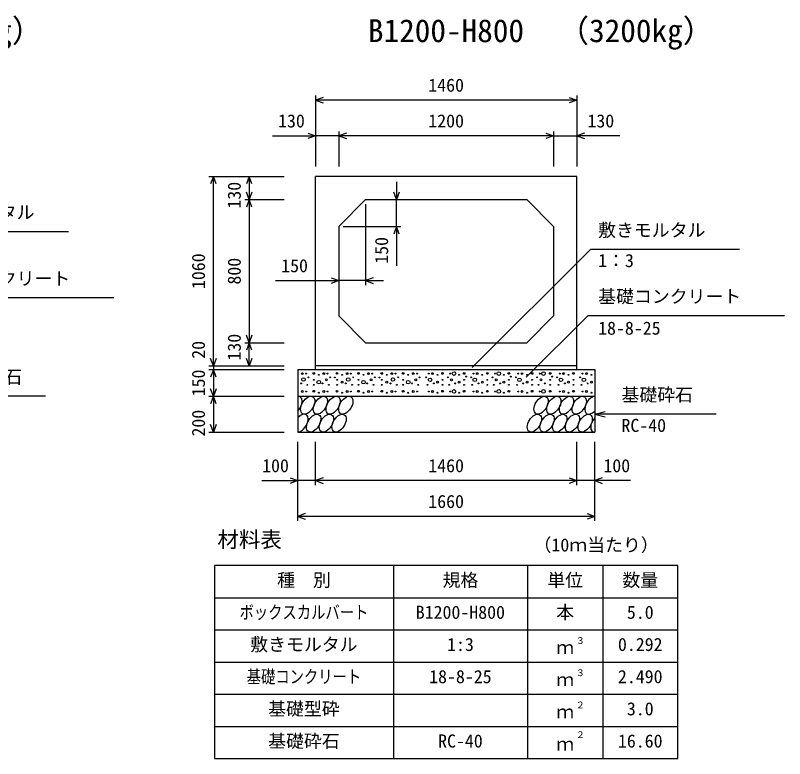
# Model space of a CAD drawing. Units: millimetres, scale not verified. Extents: x -50400 to 50400, y -17820 to 17820.
# Drawn here: x 8852 to 13152, y 765 to 4923 of the extents above; entities that cross this region are included whole.
import ezdxf
from ezdxf.enums import TextEntityAlignment as Align

# ---------------------------------------------------------------- set-up
doc = ezdxf.new("R2010")
doc.units = ezdxf.units.MM
doc.header["$LTSCALE"] = 60
for name, color, linetype, lineweight in [('0-0_DIM', 7, 'Continuous', 25), ('0-2_HATCH', 6, 'Continuous', 25), ('0-3_HYO', 3, 'Continuous', 25), ('0-4_HYO2', 4, 'Continuous', 25), ('0-5_OUTLINE', 3, 'Continuous', 25), ('0-7_TXT', 7, 'Continuous', 25)]:
    doc.layers.add(name, color=color, linetype=linetype, lineweight=lineweight)
doc.styles.add('ＭＳ ゴシック', font='')
doc.styles.get('ＭＳ ゴシック').set_extended_font_data('MS Gothic')

msp = doc.modelspace()

# ---------------------------------------------------------------- linework, layer by layer
at = {"layer": '0-0_DIM'}
for p, q in [((10529.98, 4473.78), (10529.98, 4076.89)), ((11989.98, 4473.78), (11989.98, 4076.89)), ((11989.98, 4448.78), (10529.98, 4448.78)), ((10659.98, 4273.78), (10659.98, 4076.89)), ((11859.98, 4273.78), (11859.98, 4076.89)), ((10289.24, 4248.78), (10529.98, 4248.78)), ((10659.98, 4248.78), (10529.98, 4248.78)), ((11859.98, 4248.78), (10659.98, 4248.78)), ((11859.98, 4248.78), (11989.98, 4248.78)), ((12230.73, 4248.78), (11989.98, 4248.78)), ((9933.88, 4021.89), (10354.98, 4021.89)), ((9958.88, 2961.89), (9958.88, 4021.89)), ((10158.88, 4021.89), (10158.88, 3891.89)), ((10982.46, 3991.89), (10982.46, 3891.89)), ((10133.88, 3891.89), (10354.98, 3891.89)), ((10158.88, 3891.89), (10158.88, 3091.89)), ((10982.46, 3741.89), (10982.46, 3891.89)), ((10809.98, 3866.89), (10809.98, 3413.87)), ((10684.98, 3741.89), (11007.46, 3741.89)), ((10982.46, 3741.89), (10982.46, 3521.01)), ((9148.89, 3712.83), (8316.48, 3712.83)), ((11406.2, 2952.55), (12066.48, 3612.83)), ((12898.89, 3612.83), (12066.48, 3612.83)), ((10305.88, 3438.87), (10659.98, 3438.87)), ((10809.98, 3438.87), (10659.98, 3438.87)), ((10809.98, 3438.87), (10909.98, 3438.87)), ((9401.62, 3342.22), (8302.07, 3342.22)), ((11708.01, 2898.16), (12052.07, 3242.22)), ((13151.62, 3242.22), (12052.07, 3242.22)), ((10133.88, 3091.89), (10354.98, 3091.89)), ((10158.88, 2961.89), (10158.88, 3091.89)), ((9933.88, 2961.89), (10354.98, 2961.89)), ((9933.88, 2941.89), (10354.98, 2941.89)), ((9958.88, 2961.89), (9958.88, 2941.89)), ((9958.88, 2941.89), (9958.88, 2791.89)), ((9019.79, 2791.89), (8339.98, 2791.89)), ((9933.88, 2791.89), (10354.98, 2791.89)), ((9958.88, 2791.89), (9958.88, 2591.89)), ((12089.98, 2691.89), (12147.94, 2707.42)), ((12769.79, 2691.89), (12089.98, 2691.89)), ((12089.98, 2691.89), (12147.94, 2676.36)), ((9933.88, 2591.89), (10354.98, 2591.89)), ((10429.98, 2095.28), (10429.98, 2536.89)), ((10529.98, 2295.28), (10529.98, 2536.89)), ((11989.98, 2295.28), (11989.98, 2536.89)), ((11989.98, 2295.28), (11989.98, 2536.89)), ((12089.98, 2095.28), (12089.98, 2536.89)), ((10230.44, 2320.28), (10429.98, 2320.28)), ((10529.98, 2320.28), (10429.98, 2320.28)), ((11989.98, 2320.28), (10529.98, 2320.28)), ((12089.98, 2320.28), (11989.98, 2320.28)), ((12289.53, 2320.28), (12089.98, 2320.28)), ((12089.98, 2120.28), (10429.98, 2120.28))]:
    msp.add_line(p, q, dxfattribs=at)
for points in [[(10572.27, 4464.17), (10529.98, 4448.78), (10572.27, 4433.39)], [(11947.7, 4464.17), (11989.98, 4448.78), (11947.7, 4433.39)], [(10487.7, 4264.17), (10529.98, 4248.78), (10487.7, 4233.39)], [(10702.27, 4264.17), (10659.98, 4248.78), (10702.27, 4233.39)], [(11817.7, 4264.17), (11859.98, 4248.78), (11817.7, 4233.39)], [(12032.27, 4264.17), (11989.98, 4248.78), (12032.27, 4233.39)], [(9974.27, 3979.6), (9958.88, 4021.89), (9943.49, 3979.6)], [(10174.27, 3979.6), (10158.88, 4021.89), (10143.49, 3979.6)], [(10174.27, 3934.17), (10158.88, 3891.89), (10143.49, 3934.17)], [(10997.85, 3934.17), (10982.46, 3891.89), (10967.07, 3934.17)], [(10174.27, 3849.6), (10158.88, 3891.89), (10143.49, 3849.6)], [(10997.85, 3699.6), (10982.46, 3741.89), (10967.07, 3699.6)], [(10617.7, 3454.26), (10659.98, 3438.87), (10617.7, 3423.48)], [(10852.27, 3454.26), (10809.98, 3438.87), (10852.27, 3423.48)], [(10174.27, 3134.17), (10158.88, 3091.89), (10143.49, 3134.17)], [(10174.27, 3049.6), (10158.88, 3091.89), (10143.49, 3049.6)], [(9974.27, 3004.17), (9958.88, 2961.89), (9943.49, 3004.17)], [(10174.27, 3004.17), (10158.88, 2961.89), (10143.49, 3004.17)], [(9974.27, 2899.6), (9958.88, 2941.89), (9943.49, 2899.6)], [(9974.27, 2834.17), (9958.88, 2791.89), (9943.49, 2834.17)], [(9974.27, 2749.6), (9958.88, 2791.89), (9943.49, 2749.6)], [(9974.27, 2634.17), (9958.88, 2591.89), (9943.49, 2634.17)], [(10387.7, 2335.67), (10429.98, 2320.28), (10387.7, 2304.88)], [(10572.27, 2335.67), (10529.98, 2320.28), (10572.27, 2304.88)], [(11947.7, 2335.67), (11989.98, 2320.28), (11947.7, 2304.88)], [(12132.27, 2335.67), (12089.98, 2320.28), (12132.27, 2304.88)], [(10472.27, 2135.67), (10429.98, 2120.28), (10472.27, 2104.88)], [(12047.7, 2135.67), (12089.98, 2120.28), (12047.7, 2104.88)]]:
    msp.add_lwpolyline(points, dxfattribs=at)
at = {"layer": '0-2_HATCH'}
for centre, radius in [((10456.02, 2919.07), 5), ((10519.95, 2919.94), 5), ((10576.02, 2919.07), 5), ((10649.95, 2919.94), 5), ((10706.02, 2919.07), 5), ((10769.95, 2919.94), 5), ((10826.02, 2919.07), 5), ((10899.95, 2919.94), 5), ((10956.02, 2919.07), 5), ((11019.95, 2919.94), 5), ((11076.02, 2919.07), 5), ((11183.94, 2919.07), 5), ((11240.01, 2919.94), 5), ((11303.94, 2919.07), 10), ((11360.01, 2919.94), 5), ((11433.94, 2919.07), 5), ((11490.01, 2919.94), 5), ((11553.94, 2919.07), 10), ((11610.01, 2919.94), 5), ((11683.94, 2919.07), 5), ((11740.01, 2919.94), 5), ((11803.94, 2919.07), 10), ((11841.84, 2919.94), 5), ((11915.76, 2919.07), 5), ((11971.84, 2919.94), 5), ((12043.83, 2919.07), 5), ((10462.56, 2886.05), 10), ((10477.05, 2919.07), 2.5), ((10491.07, 2898.05), 2.5), ((10519.95, 2884.05), 2.5), ((10547.99, 2870.92), 10), ((10547.99, 2912.06), 2.5), ((10590.04, 2884.05), 5), ((10597.05, 2919.07), 2.5), ((10611.07, 2898.05), 2.5), ((10637.53, 2897.15), 2.5), ((10649.95, 2884.05), 2.5), ((10677.99, 2912.06), 2.5), ((10712.56, 2886.05), 10), ((10727.05, 2919.07), 2.5), ((10741.07, 2898.05), 2.5), ((10769.95, 2884.05), 2.5), ((10797.99, 2870.92), 10), ((10797.99, 2912.06), 2.5), ((10840.04, 2884.05), 5), ((10847.05, 2919.07), 2.5), ((10861.07, 2898.05), 2.5), ((10887.53, 2897.15), 2.5), ((10899.95, 2884.05), 2.5), ((10927.99, 2912.06), 2.5), ((10962.56, 2886.05), 10), ((10977.05, 2919.07), 2.5), ((10991.07, 2898.05), 2.5), ((11019.95, 2884.05), 2.5), ((11047.99, 2870.92), 10), ((11047.99, 2912.06), 2.5), ((11090.04, 2884.05), 5), ((11097.05, 2919.07), 2.5), ((11111.07, 2898.05), 2.5), ((11148.89, 2898.05), 2.5), ((11169.92, 2884.05), 10), ((11162.91, 2919.07), 2.5), ((11211.98, 2912.06), 2.5), ((11240.01, 2884.05), 2.5), ((11268.89, 2898.05), 2.5), ((11282.91, 2919.07), 2.5), ((11289.92, 2884.05), 5), ((11331.98, 2912.06), 2.5), ((11360.01, 2884.05), 2.5), ((11371.35, 2902.37), 2.5), ((11398.89, 2898.05), 2.5), ((11419.92, 2884.05), 10), ((11412.91, 2919.07), 2.5), ((11461.98, 2912.06), 2.5), ((11490.01, 2884.05), 2.5), ((11518.89, 2898.05), 2.5), ((11532.91, 2919.07), 2.5), ((11539.92, 2884.05), 5), ((11581.98, 2912.06), 2.5), ((11610.01, 2884.05), 2.5), ((11621.35, 2902.37), 2.5), ((11648.89, 2898.05), 2.5), ((11669.92, 2884.05), 10), ((11662.91, 2919.07), 2.5), ((11711.98, 2912.06), 2.5), ((11740.01, 2884.05), 2.5), ((11768.89, 2898.05), 2.5), ((11782.91, 2919.07), 2.5), ((11789.92, 2884.05), 5), ((11841.84, 2884.05), 2.5), ((11853.18, 2902.37), 2.5), ((11880.71, 2898.05), 2.5), ((11901.74, 2884.05), 10), ((11894.73, 2919.07), 2.5), ((11943.8, 2912.06), 2.5), ((11971.84, 2884.05), 2.5), ((12008.78, 2898.05), 2.5), ((12029.81, 2884.05), 10), ((12022.79, 2919.07), 2.5), ((12071.86, 2912.06), 2.5), ((10449.01, 2863.91), 2.5), ((10484.06, 2856.04), 2.5), ((10519.95, 2856.04), 2.5), ((10569.01, 2863.91), 2.5), ((10604.06, 2856.04), 2.5), ((10649.95, 2856.04), 2.5), ((10677.99, 2870.92), 5), ((10699.01, 2863.91), 2.5), ((10734.06, 2856.04), 2.5), ((10769.95, 2856.04), 2.5), ((10819.01, 2863.91), 2.5), ((10854.06, 2856.04), 2.5), ((10899.95, 2856.04), 2.5), ((10927.99, 2870.92), 5), ((10949.01, 2863.91), 2.5), ((10984.06, 2856.04), 2.5), ((11019.95, 2856.04), 2.5), ((11069.01, 2863.91), 2.5), ((11104.06, 2856.04), 2.5), ((11155.9, 2856.04), 2.5), ((11190.95, 2863.91), 2.5), ((11211.98, 2870.92), 5), ((11240.01, 2856.04), 2.5), ((11275.9, 2856.04), 2.5), ((11310.95, 2863.91), 2.5), ((11331.98, 2870.92), 5), ((11360.01, 2856.04), 2.5), ((11405.9, 2856.04), 2.5), ((11440.95, 2863.91), 2.5), ((11461.98, 2870.92), 5), ((11490.01, 2856.04), 2.5), ((11525.9, 2856.04), 2.5), ((11560.95, 2863.91), 2.5), ((11581.98, 2870.92), 5), ((11610.01, 2856.04), 2.5), ((11655.9, 2856.04), 2.5), ((11690.95, 2863.91), 2.5), ((11711.98, 2870.92), 5), ((11740.01, 2856.04), 2.5), ((11775.9, 2856.04), 2.5), ((11810.95, 2863.91), 2.5), ((11841.84, 2856.04), 2.5), ((11887.72, 2856.04), 2.5), ((11922.77, 2863.91), 2.5), ((11943.8, 2870.92), 5), ((11971.84, 2856.04), 2.5), ((12015.79, 2856.04), 2.5), ((12050.83, 2863.91), 2.5), ((12071.86, 2870.92), 5), ((10456.02, 2819.07), 5), ((10477.05, 2819.07), 2.5), ((10519.95, 2819.94), 5), ((10547.99, 2812.06), 2.5), ((10576.02, 2819.07), 5), ((10597.05, 2819.07), 2.5), ((10649.95, 2819.94), 5), ((10677.99, 2812.06), 2.5), ((10706.02, 2819.07), 5), ((10727.05, 2819.07), 2.5), ((10769.95, 2819.94), 5), ((10797.99, 2812.06), 2.5), ((10826.02, 2819.07), 5), ((10847.05, 2819.07), 2.5), ((10899.95, 2819.94), 5), ((10927.99, 2812.06), 2.5), ((10956.02, 2819.07), 5), ((10977.05, 2819.07), 2.5), ((11019.95, 2819.94), 5), ((11047.99, 2812.06), 2.5), ((11076.02, 2819.07), 5), ((11097.05, 2819.07), 2.5), ((11162.91, 2819.07), 2.5), ((11183.94, 2819.07), 5), ((11211.98, 2812.06), 2.5), ((11240.01, 2819.94), 5), ((11282.91, 2819.07), 2.5), ((11303.94, 2819.07), 10), ((11331.98, 2812.06), 2.5), ((11360.01, 2819.94), 5), ((11412.91, 2819.07), 2.5), ((11433.94, 2819.07), 5), ((11461.98, 2812.06), 2.5), ((11490.01, 2819.94), 5), ((11532.91, 2819.07), 2.5), ((11553.94, 2819.07), 10), ((11581.98, 2812.06), 2.5), ((11610.01, 2819.94), 5), ((11662.91, 2819.07), 2.5), ((11683.94, 2819.07), 5), ((11711.98, 2812.06), 2.5), ((11740.01, 2819.94), 5), ((11782.91, 2819.07), 2.5), ((11803.94, 2819.07), 10), ((11841.84, 2819.94), 5), ((11894.73, 2819.07), 2.5), ((11915.76, 2819.07), 5), ((11943.8, 2812.06), 2.5), ((11971.84, 2819.94), 5), ((12022.79, 2819.07), 2.5), ((12043.83, 2819.07), 5), ((12071.86, 2812.06), 2.5)]:
    msp.add_circle(centre, radius, dxfattribs=at)
for centre in [(10486.29, 2741.88), (10557.24, 2741.88), (10628.2, 2741.88), (10699.15, 2741.88), (11790.71, 2741.88), (11861.67, 2741.88), (11932.63, 2741.88), (12003.58, 2741.88), (10519.53, 2641.89), (10590.49, 2641.89), (10661.45, 2641.89), (11753.01, 2641.89), (11823.96, 2641.89), (11894.92, 2641.89), (11965.87, 2641.89), (12036.83, 2641.89)]:
    msp.add_ellipse(centre, major_axis=(29.09, 47.08), ratio=0.5792, dxfattribs=at)
for centre, start_param, end_param in [((10415.33, 2741.88), 4.3355439, 6.7245934), ((12074.54, 2741.88), 0.4199491, 4.357003), ((10448.58, 2641.89), 3.4740877, 7.5860497), ((12107.79, 2641.89), 1.2805297, 3.4964223)]:
    msp.add_ellipse(centre, major_axis=(29.09, 47.08), ratio=0.5792, start_param=start_param, end_param=end_param, dxfattribs=at)
at = {"layer": '0-3_HYO'}
for p, q in [((10964.98, 1845.28), (10964.98, 765.28)), ((11714.98, 1845.28), (11714.98, 765.28)), ((12134.98, 1845.28), (12134.98, 765.28)), ((9964.98, 1665.28), (12554.98, 1665.28))]:
    msp.add_line(p, q, dxfattribs=at)
msp.add_lwpolyline([(9964.98, 765.28), (12554.98, 765.28), (12554.98, 1845.28), (9964.98, 1845.28)], close=True, dxfattribs=at)
at = {"layer": '0-4_HYO2'}
for p, q in [((9964.98, 1485.28), (12554.98, 1485.28)), ((9964.98, 1305.28), (12554.98, 1305.28)), ((9964.98, 1125.28), (12554.98, 1125.28)), ((9964.98, 945.28), (12554.98, 945.28))]:
    msp.add_line(p, q, dxfattribs=at)
at = {"layer": '0-5_OUTLINE'}
for p, q in [((11989.98, 4021.89), (10529.98, 4021.89)), ((10529.98, 2941.89), (10529.98, 4021.89)), ((11989.98, 2941.89), (11989.98, 4021.89)), ((10809.98, 3891.89), (10659.98, 3741.89)), ((10809.98, 3891.89), (11709.98, 3891.89)), ((11859.98, 3741.89), (11709.98, 3891.89)), ((10659.98, 3741.89), (10659.98, 3241.89)), ((11859.98, 3741.89), (11859.98, 3241.89)), ((10809.98, 3091.89), (10659.98, 3241.89)), ((11709.98, 3091.89), (11859.98, 3241.89)), ((10809.98, 3091.89), (11709.98, 3091.89)), ((10429.98, 2941.89), (10429.98, 2591.89)), ((10429.98, 2941.89), (12089.98, 2941.89)), ((11989.98, 2961.89), (10529.98, 2961.89)), ((12089.98, 2941.89), (12089.98, 2591.89)), ((10429.98, 2791.89), (12089.98, 2791.89)), ((10429.98, 2591.89), (12089.98, 2591.89))]:
    msp.add_line(p, q, dxfattribs=at)

# ---------------------------------------------------------------- texts
at = {"layer": '0-0_DIM', "style": 'ＭＳ ゴシック'}
for s, p in [('1460', (11159.98, 4473.78)), ('130', (10320.34, 4273.78)), ('1200', (11159.98, 4273.78)), ('130', (12049.62, 4273.78)), ('敷きモルタル', (8359.33, 3762.83)), ('敷きモルタル', (12109.33, 3662.83)), ('1：3', (12109.33, 3492.72)), ('150', (10337.84, 3463.87)), ('基礎コンクリート', (8359.33, 3392.22)), ('基礎コンクリート', (12109.33, 3292.22)), ('18-8-25', (12109.33, 3114.59)), ('基礎砕石', (8489.72, 2841.89)), ('基礎砕石', (12239.72, 2741.89)), ('RC-40', (12239.72, 2570.51)), ('100', (10231.34, 2345.28)), ('1460', (11159.98, 2345.28)), ('100', (12138.62, 2345.28)), ('1660', (11159.98, 2145.28))]:
    msp.add_text(s, height=73.31, dxfattribs=at).set_placement(p, align=Align.BOTTOM_LEFT)
for s, p in [('130', (10133.88, 3841.89)), ('150', (10957.46, 3533.39)), ('1060', (9933.88, 3391.89)), ('800', (10133.88, 3416.89)), ('20', (9933.88, 3001.96)), ('130', (10133.88, 2991.89)), ('150', (9933.88, 2791.89)), ('200', (9933.88, 2566.89))]:
    msp.add_text(s, height=73.31, rotation=90, dxfattribs=at).set_placement(p, align=Align.BOTTOM_LEFT)
at = {"layer": '0-7_TXT', "style": 'ＭＳ ゴシック'}
for s, height, p in [('（3070kg）', 128.3, (8133.57, 4734.39)), ('（3200kg）', 128.3, (11883.57, 4734.39)), ('B1200-H800', 128.3, (10822.48, 4734.39)), ('材料表', 87.98, (9981.65, 1920.28)), ('（10ｍ当たり）', 73.31, (11748.31, 1901.94)), ('種\u3000別', 73.31, (10314.98, 1705.28)), ('規格', 73.31, (11239.98, 1705.28)), ('単位', 73.31, (11824.98, 1705.28)), ('数量', 73.31, (12244.98, 1705.28)), ('B1200-H800', 73.31, (11089.98, 1525.28)), ('本', 73.31, (11874.98, 1525.28)), ('5.0', 73.31, (12269.98, 1525.28)), ('敷きモルタル', 73.31, (10164.98, 1345.28)), ('1:3', 73.31, (11264.98, 1345.28)), ('３', 36.66, (11984.22, 1395.89)), ('0.292', 73.31, (12219.98, 1345.28)), ('ｍ', 73.31, (11874.98, 1328.61)), ('18-8-25', 73.31, (11164.98, 1165.28)), ('３', 36.66, (11984.22, 1215.89)), ('2.490', 73.31, (12219.98, 1165.28)), ('ｍ', 73.31, (11874.98, 1148.61)), ('基礎型砕', 73.31, (10264.98, 985.28)), ('２', 36.66, (11984.22, 1035.89)), ('3.0', 73.31, (12269.98, 985.28)), ('ｍ', 73.31, (11874.98, 968.61)), ('基礎砕石', 73.31, (10264.98, 805.28)), ('２', 36.66, (11984.22, 869.22)), ('RC-40', 73.31, (11214.98, 805.28)), ('ｍ', 73.31, (11874.98, 788.61)), ('16.60', 73.31, (12219.98, 805.28))]:
    msp.add_text(s, height=height, dxfattribs=at).set_placement(p, align=Align.BOTTOM_LEFT)
at = {"layer": '0-7_TXT', "style": 'ＭＳ ゴシック', "width": 0.8}
for s, p in [('ボックスカルバート', (10104.98, 1525.28)), ('基礎コンクリート', (10144.98, 1165.28))]:
    msp.add_text(s, height=73.31, dxfattribs=at).set_placement(p, align=Align.BOTTOM_LEFT)

doc.saveas('drawing.dxf')
